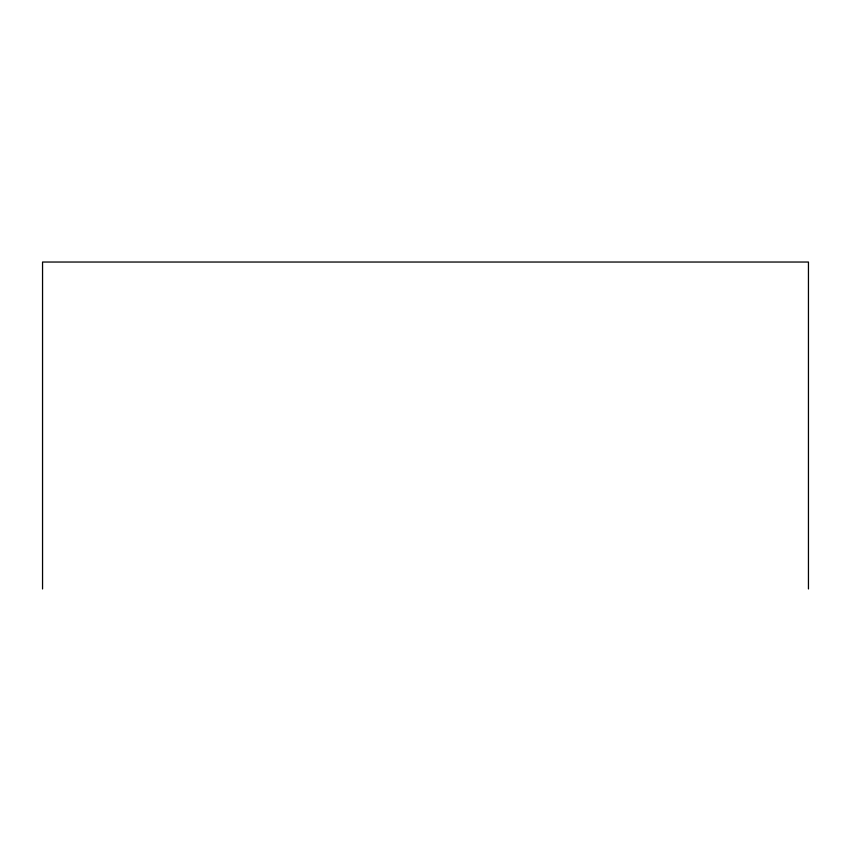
<?xml version="1.0" encoding="UTF-8"?>
<svg xmlns="http://www.w3.org/2000/svg" width="851" height="851" viewBox="0 0 851 851"><rect width="100%" height="100%" fill="white"/><g stroke="black" fill="none" stroke-linecap="round" stroke-linejoin="round"><path stroke-width="1.28" d="M808.45 588.966L808.45 262.034L42.55 262.034L42.55 588.966"/></g></svg>
